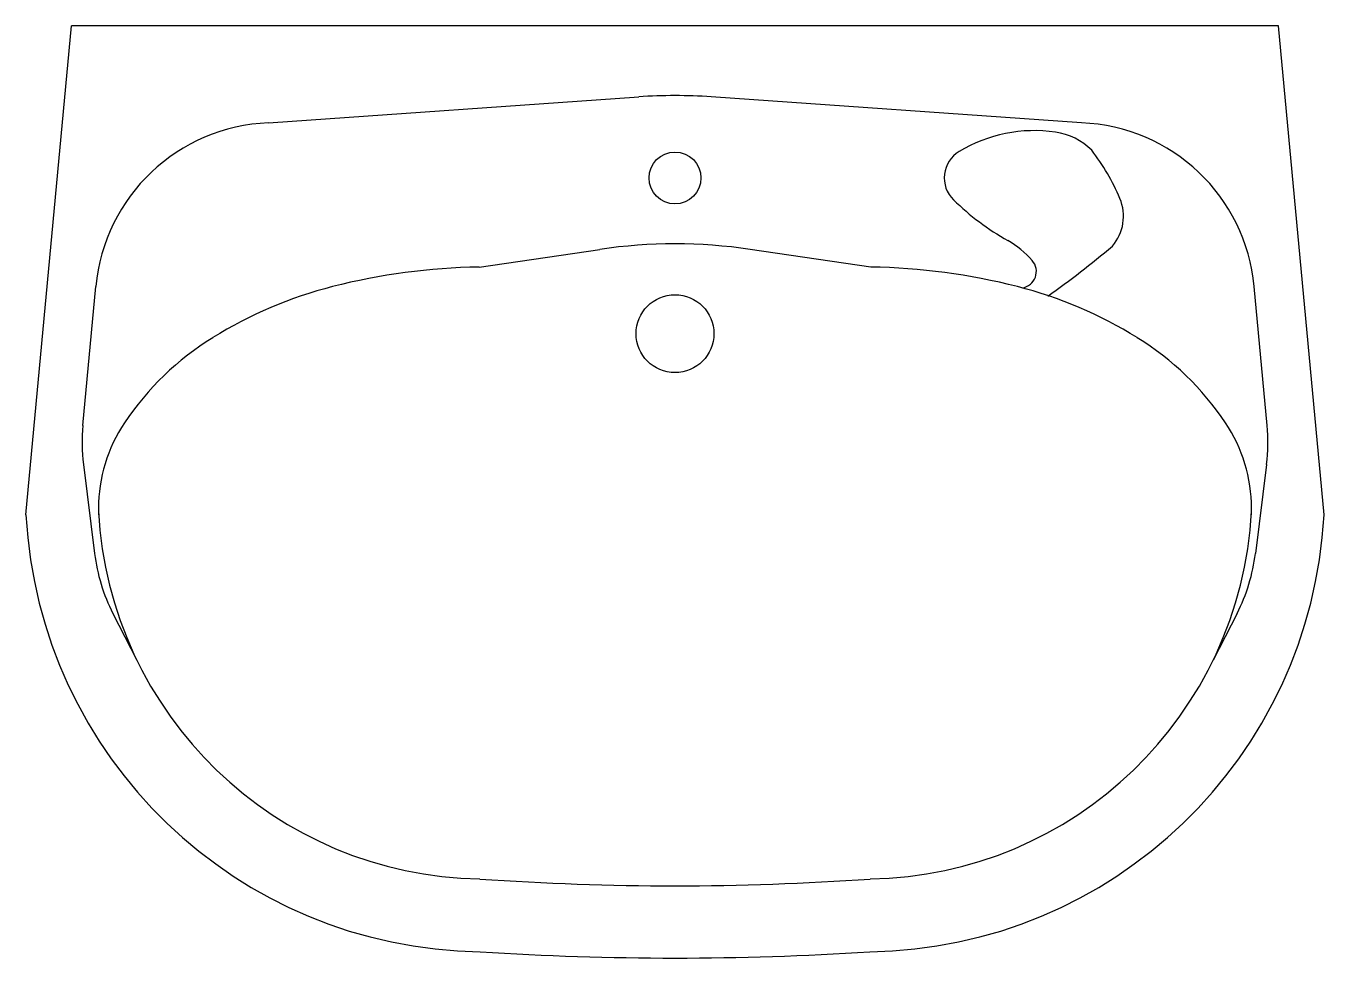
# Model space of a CAD drawing. Extents: x -25 to 25, y -35.9 to 0.
import ezdxf

# ---------------------------------------------------------------- set-up
doc = ezdxf.new("R2010")
doc.units = 0
doc.header["$LTSCALE"] = 5
doc.header["$MEASUREMENT"] = 0
doc.layers.get('0').update_dxf_attribs({"linetype": 'CONTINUOUS'})

msp = doc.modelspace()

# ---------------------------------------------------------------- linework, layer by layer
at = {"color": 0, "linetype": 'ByBlock'}
for p, q in [((23.272, 0), (-23.272, 0)), ((25.032, -18.844), (23.272, 0)), ((-25.032, -18.844), (-23.272, 0)), ((-15.678, -3.733), (-1.398, -2.733)), ((15.678, -3.733), (1.398, -2.733)), ((-7.557, -9.291), (-2.895, -8.609)), ((7.557, -9.291), (2.895, -8.609)), ((-22.838, -15.393), (-22.338, -10.041)), ((22.838, -15.393), (22.338, -10.041)), ((-22.815, -16.902), (-22.387, -20.331)), ((22.815, -16.902), (22.387, -20.331)), ((-21.676, -22.64), (-20.752, -24.447)), ((21.676, -22.64), (20.752, -24.447))]:
    msp.add_line(p, q, dxfattribs=at)
for centre, radius in [((0, -5.859), 1), ((0, -11.859), 1.5)]:
    msp.add_circle(centre, radius, dxfattribs=at)
for centre, radius, start, end in [((0, -22.684), 20, 85.9919, 94.0081), ((-15.409, -10.688), 6.96, 92.2223, 174.6641), ((15.409, -10.688), 6.96, 5.3359, 87.7777), ((13.871, -9.7), 5.667, 81.8514, 120.9354), ((14.323, -6.539), 2.474, 44.9692, 81.8514), ((11.565, -5.853), 1.182, 120.9354, 225.7455), ((9.407, -9.93), 8.417, 22.9251, 37.6267), ((17.785, 0.531), 10.095, 225.7455, 240.6667), ((15.539, -7.336), 1.759, 319.1487, 22.9251), ((0, -28.399), 20, 81.6786, 98.3214), ((11.081, -11.371), 3.565, 40.7662, 60.4348), ((-6.401, 19.033), 36.04, 305.1994, 310.2182), ((-7.191, -33.531), 24.242, 90.8651, 104.369), ((7.191, -33.531), 24.242, 75.631, 89.1349), ((13.294, -9.463), 0.643, 279.381, 40.7662), ((-9.078, -26.162), 16.636, 104.369, 121.7356), ((9.078, -26.162), 16.636, 58.2644, 75.631), ((-11.954, -21.512), 11.168, 121.7356, 146.1883), ((11.954, -21.512), 11.168, 33.8117, 58.2644), ((-15.908, -16.04), 6.96, 174.6641, 187.1114), ((-16.312, -18.593), 5.923, 146.1883, 180), ((16.312, -18.593), 5.923, 360, 33.8117), ((15.908, -16.04), 6.96, 352.8886, 5.3359), ((-7.282, -17.907), 17.775, 183.022, 269.2551), ((-16.312, -18.593), 5.923, 180, 182.428), ((-7.282, -17.907), 14.973, 183.022, 269.0423), ((7.282, -17.907), 17.775, 270.7449, 356.978), ((7.282, -17.907), 14.973, 270.9577, 356.978), ((16.312, -18.593), 5.923, 357.572, 0), ((-15.481, -19.469), 6.96, 187.1114, 207.1057), ((15.481, -19.469), 6.96, 332.8943, 352.8886), ((0, 75.625), 108.765, 266.02888, 273.97112), ((0, 79.9), 115.825, 266.2808, 273.7192)]:
    msp.add_arc(centre, radius, start, end, dxfattribs=at)

doc.saveas('drawing.dxf')
